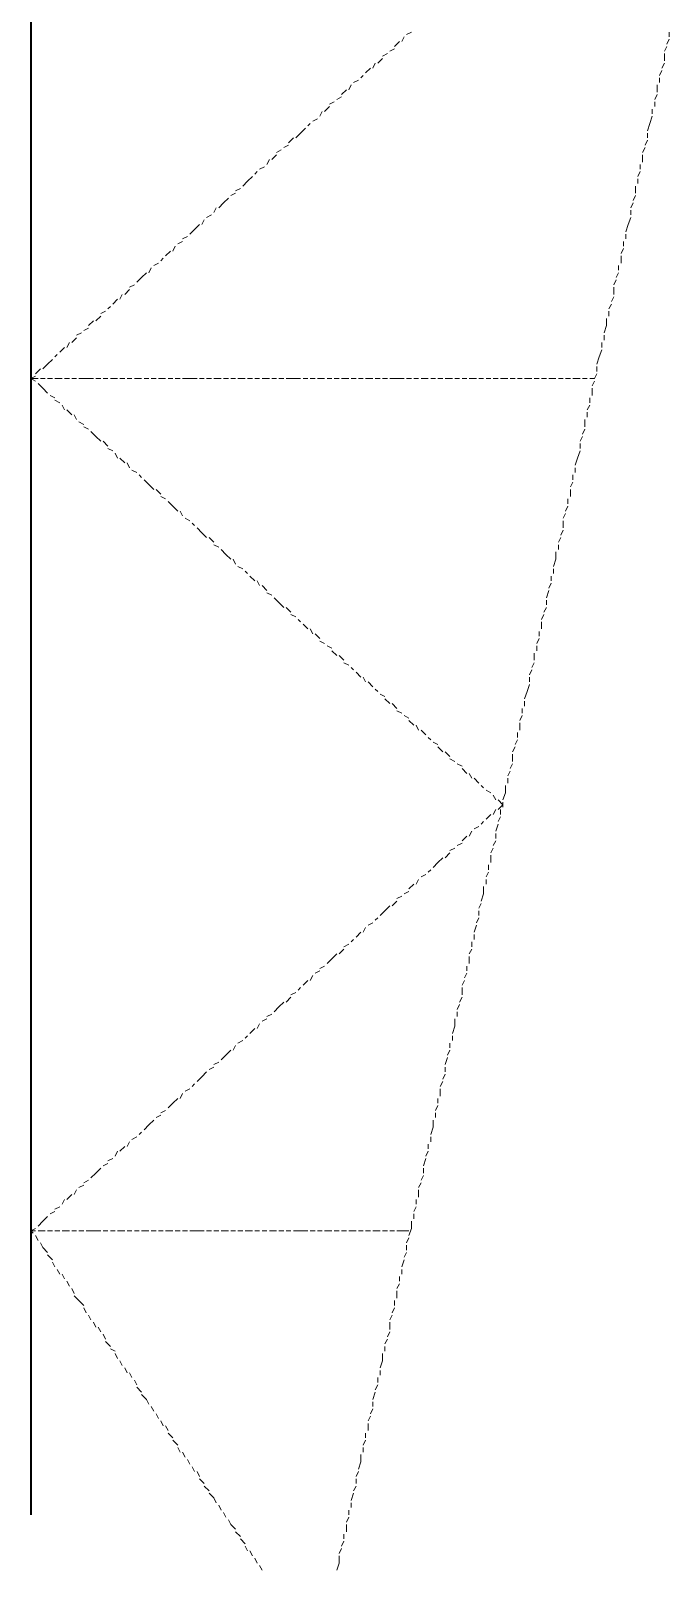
# Model space of a CAD drawing. Extents: x 8 to 21351, y 0 to 420.
# Drawn here: x 15721.99 to 15727.6, y 174.07 to 187.61 of the extents above; entities that cross this region are included whole.
import ezdxf

# ---------------------------------------------------------------- set-up
doc = ezdxf.new("R2010")
doc.units = 0

msp = doc.modelspace()

# ---------------------------------------------------------------- linework, layer by layer
at = {"color": 7, "lineweight": 40}
msp.add_line((15721.994, 262.065), (15721.994, 174.561), dxfattribs=at)
at = {"lineweight": 25}
for p, q in [((15721.994, 197.908), (15721.994, 177.906)), ((15721.994, 176.403), (15721.994, 175.408))]:
    msp.add_line(p, q, dxfattribs=at)
at = {"color": 7, "lineweight": 5}
for p, q in [((15721.994, 187.6), (15721.994, 187.537)), ((15721.994, 187.516), (15721.994, 187.473)), ((15725.19, 187.473), (15725.233, 187.516)), ((15725.254, 187.516), (15725.275, 187.558)), ((15725.296, 187.579), (15725.338, 187.6)), ((15727.603, 187.537), (15727.582, 187.494)), ((15727.603, 187.6), (15727.603, 187.558)), ((15721.994, 187.452), (15721.994, 187.41)), ((15721.994, 187.388), (15721.994, 187.325)), ((15725.042, 187.325), (15725.084, 187.367)), ((15725.084, 187.388), (15725.127, 187.41)), ((15725.148, 187.431), (15725.19, 187.452)), ((15727.582, 187.473), (15727.561, 187.431)), ((15727.561, 187.41), (15727.561, 187.346)), ((15721.994, 187.304), (15721.994, 187.262)), ((15721.994, 187.24), (15721.994, 187.198)), ((15724.894, 187.198), (15724.915, 187.219)), ((15724.936, 187.24), (15724.979, 187.283)), ((15725, 187.283), (15725.021, 187.325)), ((15727.54, 187.262), (15727.519, 187.219)), ((15727.561, 187.325), (15727.54, 187.283)), ((15721.994, 187.177), (15721.994, 187.113)), ((15721.994, 187.092), (15721.994, 187.05)), ((15724.725, 187.05), (15724.767, 187.092)), ((15724.788, 187.092), (15724.809, 187.135)), ((15724.83, 187.156), (15724.873, 187.177)), ((15727.497, 187.135), (15727.497, 187.071)), ((15727.519, 187.198), (15727.519, 187.156)), ((15721.994, 187.029), (15721.994, 186.986)), ((15721.994, 186.965), (15721.994, 186.902)), ((15724.576, 186.902), (15724.619, 186.944)), ((15724.619, 186.965), (15724.661, 186.986)), ((15724.682, 187.007), (15724.725, 187.029)), ((15727.497, 187.05), (15727.476, 187.007)), ((15727.476, 186.986), (15727.476, 186.944)), ((15721.994, 186.902), (15721.994, 186.838)), ((15721.994, 186.817), (15721.994, 186.775)), ((15724.471, 186.817), (15724.513, 186.838)), ((15724.534, 186.859), (15724.555, 186.902)), ((15727.455, 186.859), (15727.434, 186.796)), ((15727.455, 186.923), (15727.455, 186.881)), ((15721.994, 186.754), (15721.994, 186.711)), ((15721.994, 186.69), (15721.994, 186.626)), ((15724.259, 186.626), (15724.301, 186.669)), ((15724.322, 186.669), (15724.365, 186.711)), ((15724.365, 186.711), (15724.407, 186.754)), ((15724.428, 186.775), (15724.449, 186.796)), ((15727.434, 186.796), (15727.413, 186.732)), ((15727.413, 186.711), (15727.413, 186.669)), ((15721.994, 186.605), (15721.994, 186.563)), ((15721.994, 186.542), (15721.994, 186.5)), ((15724.153, 186.542), (15724.195, 186.563)), ((15724.217, 186.584), (15724.259, 186.605)), ((15727.392, 186.584), (15727.37, 186.542)), ((15727.413, 186.648), (15727.392, 186.605)), ((15721.994, 186.478), (15721.994, 186.415)), ((15721.994, 186.394), (15721.994, 186.351)), ((15724.005, 186.394), (15724.047, 186.415)), ((15724.068, 186.436), (15724.09, 186.478)), ((15724.111, 186.478), (15724.153, 186.521)), ((15727.349, 186.436), (15727.349, 186.394)), ((15727.37, 186.521), (15727.37, 186.457)), ((15721.994, 186.33), (15721.994, 186.288)), ((15721.994, 186.267), (15721.994, 186.203)), ((15723.857, 186.245), (15723.899, 186.288)), ((15723.899, 186.288), (15723.941, 186.33)), ((15723.963, 186.351), (15723.984, 186.373)), ((15727.349, 186.373), (15727.328, 186.33)), ((15727.328, 186.309), (15727.328, 186.267)), ((15721.994, 186.182), (15721.994, 186.14)), ((15723.687, 186.097), (15723.73, 186.14)), ((15723.751, 186.161), (15723.793, 186.182)), ((15723.793, 186.203), (15723.836, 186.224)), ((15727.307, 186.161), (15727.286, 186.119)), ((15727.307, 186.245), (15727.307, 186.182)), ((15721.994, 186.119), (15721.994, 186.076)), ((15721.994, 186.055), (15721.994, 185.992)), ((15721.994, 185.992), (15721.994, 185.928)), ((15723.539, 185.97), (15723.582, 185.992)), ((15723.603, 186.013), (15723.624, 186.055)), ((15723.645, 186.055), (15723.687, 186.097)), ((15727.286, 186.097), (15727.265, 186.055)), ((15727.265, 186.034), (15727.265, 185.992)), ((15721.994, 185.907), (15721.994, 185.864)), ((15723.391, 185.822), (15723.433, 185.864)), ((15723.433, 185.864), (15723.476, 185.907)), ((15723.497, 185.907), (15723.518, 185.949)), ((15727.243, 185.907), (15727.222, 185.843)), ((15727.265, 185.97), (15727.243, 185.907)), ((15721.994, 185.843), (15721.994, 185.801)), ((15721.994, 185.78), (15721.994, 185.716)), ((15723.243, 185.674), (15723.264, 185.716)), ((15723.285, 185.738), (15723.328, 185.759)), ((15723.328, 185.78), (15723.37, 185.801)), ((15727.201, 185.759), (15727.201, 185.716)), ((15727.222, 185.822), (15727.222, 185.78)), ((15721.994, 185.695), (15721.994, 185.653)), ((15721.994, 185.632), (15721.994, 185.589)), ((15723.137, 185.589), (15723.158, 185.611)), ((15723.179, 185.632), (15723.222, 185.674)), ((15727.201, 185.695), (15727.18, 185.653)), ((15727.18, 185.632), (15727.18, 185.568)), ((15721.994, 185.568), (15721.994, 185.505)), ((15721.994, 185.483), (15721.994, 185.441)), ((15722.968, 185.441), (15723.01, 185.483)), ((15723.031, 185.483), (15723.052, 185.526)), ((15723.074, 185.547), (15723.116, 185.568)), ((15727.159, 185.483), (15727.138, 185.441)), ((15727.159, 185.547), (15727.159, 185.505)), ((15721.994, 185.42), (15721.994, 185.378)), ((15721.994, 185.357), (15721.994, 185.293)), ((15722.82, 185.293), (15722.862, 185.335)), ((15722.862, 185.357), (15722.904, 185.378)), ((15722.925, 185.399), (15722.968, 185.441)), ((15727.138, 185.42), (15727.116, 185.378)), ((15727.116, 185.357), (15727.116, 185.293)), ((15721.994, 185.272), (15721.994, 185.23)), ((15721.994, 185.208), (15721.994, 185.166)), ((15722.671, 185.166), (15722.693, 185.187)), ((15722.714, 185.208), (15722.756, 185.251)), ((15722.777, 185.251), (15722.798, 185.293)), ((15727.095, 185.208), (15727.074, 185.166)), ((15727.116, 185.272), (15727.095, 185.23)), ((15721.994, 185.145), (15721.994, 185.081)), ((15721.994, 185.081), (15721.994, 185.018)), ((15722.502, 185.018), (15722.544, 185.06)), ((15722.566, 185.06), (15722.608, 185.102)), ((15722.608, 185.124), (15722.65, 185.145)), ((15727.053, 185.081), (15727.053, 185.018)), ((15727.074, 185.145), (15727.074, 185.102)), ((15721.994, 184.997), (15721.994, 184.954)), ((15721.994, 184.933), (15721.994, 184.891)), ((15722.354, 184.87), (15722.396, 184.912)), ((15722.396, 184.933), (15722.439, 184.954)), ((15722.46, 184.976), (15722.502, 184.997)), ((15727.053, 185.018), (15727.032, 184.954)), ((15727.032, 184.933), (15727.032, 184.891)), ((15721.994, 184.87), (15721.994, 184.806)), ((15721.994, 184.785), (15721.994, 184.743)), ((15722.248, 184.785), (15722.29, 184.827)), ((15722.312, 184.827), (15722.333, 184.87)), ((15727.011, 184.806), (15726.989, 184.743)), ((15727.011, 184.87), (15727.011, 184.827)), ((15721.994, 184.721), (15721.994, 184.679)), ((15721.994, 184.658), (15721.994, 184.595)), ((15722.036, 184.595), (15722.079, 184.637)), ((15722.1, 184.637), (15722.142, 184.679)), ((15722.142, 184.679), (15722.185, 184.721)), ((15722.206, 184.743), (15722.227, 184.764)), ((15726.989, 184.743), (15726.968, 184.679)), ((15726.968, 184.658), (15726.968, 184.616)), ((15721.994, 184.552), (15722.036, 184.573)), ((15721.994, 184.573), (15721.994, 184.531)), ((15721.994, 184.552), (15722.058, 184.552)), ((15722.036, 184.531), (15721.994, 184.552)), ((15721.994, 184.51), (15721.994, 184.468)), ((15722.1, 184.468), (15722.058, 184.51)), ((15722.079, 184.552), (15722.121, 184.552)), ((15722.142, 184.552), (15722.185, 184.552)), ((15722.206, 184.552), (15722.269, 184.552)), ((15722.29, 184.552), (15722.333, 184.552)), ((15722.354, 184.552), (15722.396, 184.552)), ((15722.417, 184.552), (15722.481, 184.552)), ((15722.481, 184.552), (15722.544, 184.552)), ((15722.566, 184.552), (15722.608, 184.552)), ((15722.629, 184.552), (15722.671, 184.552)), ((15722.693, 184.552), (15722.756, 184.552)), ((15722.777, 184.552), (15722.82, 184.552)), ((15722.841, 184.552), (15722.883, 184.552)), ((15722.904, 184.552), (15722.968, 184.552)), ((15722.989, 184.552), (15723.031, 184.552)), ((15723.052, 184.552), (15723.095, 184.552)), ((15723.116, 184.552), (15723.179, 184.552)), ((15723.201, 184.552), (15723.243, 184.552)), ((15723.264, 184.552), (15723.306, 184.552)), ((15723.328, 184.552), (15723.391, 184.552)), ((15723.391, 184.552), (15723.455, 184.552)), ((15723.476, 184.552), (15723.518, 184.552)), ((15723.539, 184.552), (15723.582, 184.552)), ((15723.603, 184.552), (15723.666, 184.552)), ((15723.687, 184.552), (15723.73, 184.552)), ((15723.751, 184.552), (15723.793, 184.552)), ((15723.814, 184.552), (15723.878, 184.552)), ((15723.899, 184.552), (15723.941, 184.552)), ((15723.963, 184.552), (15724.005, 184.552)), ((15724.026, 184.552), (15724.09, 184.552)), ((15724.111, 184.552), (15724.153, 184.552)), ((15724.174, 184.552), (15724.217, 184.552)), ((15724.238, 184.552), (15724.301, 184.552)), ((15724.301, 184.552), (15724.365, 184.552)), ((15724.386, 184.552), (15724.428, 184.552)), ((15724.449, 184.552), (15724.492, 184.552)), ((15724.513, 184.552), (15724.576, 184.552)), ((15724.598, 184.552), (15724.64, 184.552)), ((15724.661, 184.552), (15724.703, 184.552)), ((15724.725, 184.552), (15724.788, 184.552)), ((15724.809, 184.552), (15724.852, 184.552)), ((15724.873, 184.552), (15724.915, 184.552)), ((15724.936, 184.552), (15725, 184.552)), ((15725.021, 184.552), (15725.063, 184.552)), ((15725.084, 184.552), (15725.127, 184.552)), ((15725.148, 184.552), (15725.211, 184.552)), ((15725.211, 184.552), (15725.275, 184.552)), ((15725.296, 184.552), (15725.338, 184.552)), ((15725.36, 184.552), (15725.402, 184.552)), ((15725.423, 184.552), (15725.487, 184.552)), ((15725.508, 184.552), (15725.55, 184.552)), ((15725.571, 184.552), (15725.614, 184.552)), ((15725.635, 184.552), (15725.698, 184.552)), ((15725.719, 184.552), (15725.762, 184.552)), ((15725.783, 184.552), (15725.825, 184.552)), ((15725.846, 184.552), (15725.91, 184.552)), ((15725.931, 184.552), (15725.973, 184.552)), ((15725.995, 184.552), (15726.037, 184.552)), ((15726.058, 184.552), (15726.1, 184.552)), ((15726.122, 184.552), (15726.185, 184.552)), ((15726.206, 184.552), (15726.249, 184.552)), ((15726.27, 184.552), (15726.312, 184.552)), ((15726.333, 184.552), (15726.397, 184.552)), ((15726.418, 184.552), (15726.46, 184.552)), ((15726.481, 184.552), (15726.524, 184.552)), ((15726.545, 184.552), (15726.608, 184.552)), ((15726.63, 184.552), (15726.672, 184.552)), ((15726.693, 184.552), (15726.735, 184.552)), ((15726.757, 184.552), (15726.82, 184.552)), ((15726.841, 184.552), (15726.884, 184.552)), ((15726.905, 184.552), (15726.947, 184.552)), ((15726.947, 184.531), (15726.926, 184.489)), ((15726.968, 184.595), (15726.947, 184.552)), ((15721.994, 184.446), (15721.994, 184.383)), ((15721.994, 184.362), (15721.994, 184.319)), ((15722.142, 184.425), (15722.1, 184.468)), ((15722.206, 184.383), (15722.163, 184.404)), ((15722.248, 184.34), (15722.206, 184.362)), ((15726.905, 184.383), (15726.905, 184.34)), ((15726.926, 184.468), (15726.926, 184.404)), ((15721.994, 184.298), (15721.994, 184.256)), ((15721.994, 184.235), (15721.994, 184.171)), ((15722.29, 184.277), (15722.269, 184.319)), ((15722.354, 184.235), (15722.312, 184.277)), ((15722.396, 184.192), (15722.375, 184.235)), ((15726.905, 184.319), (15726.884, 184.277)), ((15726.884, 184.256), (15726.884, 184.214)), ((15721.994, 184.171), (15721.994, 184.108)), ((15722.46, 184.15), (15722.417, 184.171)), ((15722.502, 184.108), (15722.46, 184.129)), ((15726.862, 184.108), (15726.841, 184.065)), ((15726.862, 184.192), (15726.862, 184.129)), ((15721.994, 184.087), (15721.994, 184.044)), ((15721.994, 184.023), (15721.994, 183.981)), ((15721.994, 183.959), (15721.994, 183.896)), ((15722.566, 184.044), (15722.523, 184.087)), ((15722.608, 184.002), (15722.566, 184.044)), ((15722.671, 183.959), (15722.629, 184.002)), ((15726.841, 184.044), (15726.82, 184.002)), ((15726.82, 183.981), (15726.82, 183.938)), ((15721.994, 183.875), (15721.994, 183.833)), ((15722.714, 183.917), (15722.671, 183.938)), ((15722.756, 183.854), (15722.735, 183.896)), ((15722.82, 183.811), (15722.777, 183.854)), ((15726.799, 183.854), (15726.778, 183.79)), ((15726.82, 183.917), (15726.799, 183.854)), ((15721.994, 183.811), (15721.994, 183.769)), ((15721.994, 183.748), (15721.994, 183.684)), ((15722.862, 183.769), (15722.841, 183.811)), ((15722.925, 183.727), (15722.883, 183.748)), ((15722.968, 183.684), (15722.947, 183.706)), ((15726.757, 183.706), (15726.757, 183.663)), ((15726.778, 183.769), (15726.778, 183.727)), ((15721.994, 183.663), (15721.994, 183.621)), ((15721.994, 183.6), (15721.994, 183.557)), ((15723.031, 183.621), (15722.989, 183.663)), ((15723.074, 183.578), (15723.031, 183.621)), ((15723.137, 183.536), (15723.095, 183.578)), ((15726.757, 183.642), (15726.735, 183.6)), ((15726.735, 183.578), (15726.735, 183.515)), ((15721.994, 183.536), (15721.994, 183.473)), ((15721.994, 183.452), (15721.994, 183.409)), ((15723.179, 183.494), (15723.137, 183.515)), ((15723.243, 183.43), (15723.201, 183.473)), ((15723.285, 183.388), (15723.243, 183.43)), ((15726.714, 183.43), (15726.693, 183.388)), ((15726.714, 183.494), (15726.714, 183.452)), ((15721.994, 183.388), (15721.994, 183.346)), ((15721.994, 183.325), (15721.994, 183.261)), ((15723.328, 183.346), (15723.306, 183.388)), ((15723.391, 183.303), (15723.349, 183.325)), ((15723.433, 183.261), (15723.412, 183.282)), ((15726.693, 183.367), (15726.672, 183.325)), ((15726.672, 183.303), (15726.672, 183.24)), ((15721.994, 183.261), (15721.994, 183.197)), ((15721.994, 183.176), (15721.994, 183.134)), ((15723.497, 183.197), (15723.455, 183.24)), ((15723.539, 183.155), (15723.497, 183.197)), ((15723.603, 183.113), (15723.56, 183.155)), ((15726.651, 183.155), (15726.63, 183.113)), ((15726.672, 183.219), (15726.651, 183.176)), ((15721.994, 183.113), (15721.994, 183.071)), ((15721.994, 183.049), (15721.994, 182.986)), ((15723.645, 183.071), (15723.603, 183.092)), ((15723.709, 183.007), (15723.666, 183.049)), ((15726.608, 183.028), (15726.608, 182.965)), ((15726.63, 183.092), (15726.63, 183.049)), ((15721.994, 182.965), (15721.994, 182.922)), ((15721.994, 182.901), (15721.994, 182.859)), ((15723.751, 182.965), (15723.709, 183.007)), ((15723.793, 182.922), (15723.772, 182.965)), ((15723.857, 182.88), (15723.814, 182.901)), ((15726.608, 182.965), (15726.587, 182.901)), ((15726.587, 182.88), (15726.587, 182.838)), ((15721.994, 182.838), (15721.994, 182.774)), ((15721.994, 182.753), (15721.994, 182.711)), ((15723.899, 182.838), (15723.878, 182.859)), ((15723.963, 182.774), (15723.92, 182.816)), ((15724.005, 182.732), (15723.984, 182.774)), ((15726.566, 182.753), (15726.545, 182.711)), ((15726.566, 182.816), (15726.566, 182.774)), ((15721.994, 182.69), (15721.994, 182.647)), ((15721.994, 182.626), (15721.994, 182.562)), ((15724.068, 182.69), (15724.026, 182.732)), ((15724.111, 182.647), (15724.068, 182.668)), ((15724.174, 182.584), (15724.132, 182.626)), ((15726.545, 182.69), (15726.524, 182.626)), ((15726.524, 182.605), (15726.524, 182.562)), ((15721.994, 182.541), (15721.994, 182.499)), ((15721.994, 182.478), (15721.994, 182.435)), ((15724.217, 182.541), (15724.174, 182.584)), ((15724.28, 182.499), (15724.238, 182.541)), ((15724.322, 182.457), (15724.28, 182.478)), ((15726.503, 182.478), (15726.481, 182.435)), ((15726.524, 182.541), (15726.503, 182.499)), ((15721.994, 182.414), (15721.994, 182.372)), ((15721.994, 182.351), (15721.994, 182.287)), ((15724.365, 182.414), (15724.344, 182.435)), ((15724.428, 182.351), (15724.386, 182.393)), ((15724.471, 182.309), (15724.449, 182.351)), ((15726.481, 182.414), (15726.481, 182.351)), ((15721.994, 182.266), (15721.994, 182.224)), ((15721.994, 182.203), (15721.994, 182.16)), ((15724.534, 182.266), (15724.492, 182.309)), ((15724.576, 182.224), (15724.534, 182.245)), ((15724.64, 182.181), (15724.598, 182.203)), ((15726.46, 182.266), (15726.439, 182.224)), ((15726.439, 182.203), (15726.439, 182.16)), ((15726.46, 182.33), (15726.46, 182.287)), ((15721.994, 182.139), (15721.994, 182.076)), ((15724.682, 182.118), (15724.64, 182.16)), ((15724.746, 182.076), (15724.703, 182.118)), ((15726.418, 182.139), (15726.418, 182.076)), ((15721.994, 182.054), (15721.994, 182.012)), ((15721.994, 181.991), (15721.994, 181.949)), ((15721.994, 181.928), (15721.994, 181.864)), ((15724.788, 182.033), (15724.746, 182.054)), ((15724.83, 181.991), (15724.809, 182.012)), ((15724.894, 181.928), (15724.852, 181.97)), ((15724.936, 181.885), (15724.915, 181.928)), ((15726.397, 181.991), (15726.376, 181.949)), ((15726.376, 181.928), (15726.376, 181.885)), ((15726.418, 182.054), (15726.397, 182.012)), ((15721.994, 181.843), (15721.994, 181.8)), ((15725, 181.843), (15724.957, 181.885)), ((15725.042, 181.8), (15725.021, 181.822)), ((15726.354, 181.8), (15726.333, 181.737)), ((15726.376, 181.864), (15726.354, 181.8)), ((15721.994, 181.779), (15721.994, 181.737)), ((15721.994, 181.716), (15721.994, 181.652)), ((15725.106, 181.758), (15725.063, 181.779)), ((15725.148, 181.695), (15725.106, 181.737)), ((15725.211, 181.652), (15725.169, 181.695)), ((15726.333, 181.716), (15726.333, 181.673)), ((15721.994, 181.631), (15721.994, 181.589)), ((15721.994, 181.568), (15721.994, 181.525)), ((15725.254, 181.61), (15725.211, 181.631)), ((15725.317, 181.568), (15725.275, 181.589)), ((15725.36, 181.504), (15725.317, 181.547)), ((15726.312, 181.589), (15726.291, 181.547)), ((15726.291, 181.525), (15726.291, 181.462)), ((15726.312, 181.652), (15726.312, 181.61)), ((15721.994, 181.504), (15721.994, 181.462)), ((15721.994, 181.441), (15721.994, 181.377)), ((15725.402, 181.462), (15725.381, 181.504)), ((15725.465, 181.419), (15725.423, 181.462)), ((15725.508, 181.377), (15725.487, 181.398)), ((15726.27, 181.441), (15726.27, 181.398)), ((15721.994, 181.356), (15721.994, 181.314)), ((15721.994, 181.292), (15721.994, 181.25)), ((15725.571, 181.335), (15725.529, 181.356)), ((15725.614, 181.271), (15725.571, 181.314)), ((15725.677, 181.229), (15725.635, 181.271)), ((15726.249, 181.314), (15726.227, 181.271)), ((15726.227, 181.25), (15726.227, 181.187)), ((15726.27, 181.377), (15726.249, 181.335)), ((15721.994, 181.229), (15721.994, 181.166)), ((15721.994, 181.144), (15721.994, 181.102)), ((15725.719, 181.187), (15725.677, 181.208)), ((15725.783, 181.144), (15725.741, 181.166)), ((15725.825, 181.081), (15725.783, 181.123)), ((15726.227, 181.166), (15726.206, 181.123)), ((15721.994, 181.081), (15721.994, 181.038)), ((15721.994, 181.017), (15721.994, 180.954)), ((15725.868, 181.038), (15725.846, 181.081)), ((15725.931, 180.996), (15725.889, 181.038)), ((15726.206, 181.102), (15726.185, 181.06)), ((15726.185, 181.038), (15726.185, 180.996)), ((15721.994, 180.933), (15721.994, 180.89)), ((15721.994, 180.869), (15721.994, 180.827)), ((15725.973, 180.954), (15725.952, 180.975)), ((15726.037, 180.911), (15725.995, 180.933)), ((15726.079, 180.848), (15726.058, 180.89)), ((15726.143, 180.806), (15726.1, 180.848)), ((15726.164, 180.911), (15726.143, 180.848)), ((15726.164, 180.975), (15726.164, 180.911)), ((15721.994, 180.806), (15721.994, 180.742)), ((15721.994, 180.721), (15721.994, 180.679)), ((15725.995, 180.679), (15726.037, 180.721)), ((15726.058, 180.721), (15726.079, 180.763)), ((15726.1, 180.763), (15726.143, 180.806)), ((15726.122, 180.763), (15726.122, 180.721)), ((15726.143, 180.827), (15726.143, 180.785)), ((15721.994, 180.657), (15721.994, 180.615)), ((15721.994, 180.594), (15721.994, 180.552)), ((15725.846, 180.53), (15725.868, 180.573)), ((15725.889, 180.594), (15725.931, 180.615)), ((15725.952, 180.636), (15725.973, 180.657)), ((15726.1, 180.636), (15726.079, 180.573)), ((15726.122, 180.7), (15726.1, 180.657)), ((15721.994, 180.53), (15721.994, 180.467)), ((15721.994, 180.446), (15721.994, 180.404)), ((15725.741, 180.446), (15725.783, 180.467)), ((15725.783, 180.488), (15725.825, 180.53)), ((15726.079, 180.488), (15726.058, 180.446)), ((15726.079, 180.552), (15726.079, 180.509)), ((15721.994, 180.382), (15721.994, 180.34)), ((15721.994, 180.319), (15721.994, 180.255)), ((15725.571, 180.298), (15725.614, 180.34)), ((15725.635, 180.34), (15725.677, 180.382)), ((15725.677, 180.404), (15725.719, 180.425)), ((15726.058, 180.425), (15726.037, 180.382)), ((15726.037, 180.361), (15726.037, 180.298)), ((15721.994, 180.234), (15721.994, 180.192)), ((15721.994, 180.171), (15721.994, 180.128)), ((15725.423, 180.171), (15725.465, 180.192)), ((15725.487, 180.213), (15725.508, 180.234)), ((15725.529, 180.255), (15725.571, 180.298)), ((15726.016, 180.213), (15725.995, 180.171)), ((15726.016, 180.276), (15726.016, 180.234)), ((15721.994, 180.107), (15721.994, 180.044)), ((15725.275, 180.023), (15725.317, 180.044)), ((15725.317, 180.065), (15725.36, 180.107)), ((15725.381, 180.107), (15725.402, 180.149)), ((15725.973, 180.086), (15725.973, 180.023)), ((15725.995, 180.149), (15725.995, 180.107)), ((15721.994, 180.023), (15721.994, 179.98)), ((15721.994, 179.959), (15721.994, 179.917)), ((15721.994, 179.895), (15721.994, 179.832)), ((15725.106, 179.874), (15725.148, 179.917)), ((15725.169, 179.917), (15725.211, 179.959)), ((15725.211, 179.98), (15725.254, 180.001)), ((15725.952, 179.938), (15725.931, 179.895)), ((15725.973, 180.023), (15725.952, 179.959)), ((15721.994, 179.811), (15721.994, 179.768)), ((15724.957, 179.747), (15725, 179.768)), ((15725.021, 179.79), (15725.042, 179.811)), ((15725.063, 179.832), (15725.106, 179.874)), ((15725.931, 179.811), (15725.91, 179.768)), ((15725.931, 179.874), (15725.931, 179.832)), ((15721.994, 179.747), (15721.994, 179.705)), ((15721.994, 179.684), (15721.994, 179.642)), ((15724.852, 179.642), (15724.894, 179.684)), ((15724.915, 179.684), (15724.936, 179.726)), ((15725.91, 179.747), (15725.889, 179.684)), ((15725.889, 179.663), (15725.889, 179.62)), ((15721.994, 179.62), (15721.994, 179.557)), ((15721.994, 179.536), (15721.994, 179.493)), ((15724.64, 179.451), (15724.682, 179.493)), ((15724.703, 179.493), (15724.746, 179.536)), ((15724.746, 179.557), (15724.788, 179.578)), ((15724.809, 179.599), (15724.83, 179.62)), ((15725.868, 179.536), (15725.846, 179.493)), ((15725.868, 179.599), (15725.868, 179.557)), ((15721.994, 179.472), (15721.994, 179.43)), ((15721.994, 179.409), (15721.994, 179.345)), ((15724.534, 179.366), (15724.576, 179.387)), ((15724.598, 179.409), (15724.64, 179.451)), ((15725.825, 179.387), (15725.825, 179.345)), ((15725.846, 179.472), (15725.846, 179.409)), ((15721.994, 179.324), (15721.994, 179.282)), ((15721.994, 179.261), (15721.994, 179.218)), ((15724.386, 179.218), (15724.428, 179.261)), ((15724.449, 179.261), (15724.471, 179.303)), ((15724.492, 179.324), (15724.534, 179.345)), ((15725.804, 179.261), (15725.783, 179.218)), ((15725.825, 179.324), (15725.804, 179.282)), ((15721.994, 179.197), (15721.994, 179.133)), ((15721.994, 179.112), (15721.994, 179.07)), ((15724.238, 179.07), (15724.28, 179.112)), ((15724.28, 179.133), (15724.322, 179.155)), ((15724.344, 179.176), (15724.365, 179.197)), ((15725.783, 179.112), (15725.762, 179.07)), ((15725.783, 179.197), (15725.783, 179.133)), ((15721.994, 179.049), (15721.994, 179.006)), ((15721.994, 178.985), (15721.994, 178.922)), ((15724.068, 178.943), (15724.111, 178.964)), ((15724.132, 178.985), (15724.174, 179.028)), ((15724.174, 179.028), (15724.217, 179.07)), ((15725.762, 179.049), (15725.741, 179.006)), ((15725.741, 178.985), (15725.741, 178.943)), ((15721.994, 178.901), (15721.994, 178.858)), ((15721.994, 178.837), (15721.994, 178.795)), ((15723.92, 178.795), (15723.963, 178.837)), ((15723.984, 178.837), (15724.005, 178.88)), ((15724.026, 178.901), (15724.068, 178.922)), ((15725.719, 178.858), (15725.698, 178.795)), ((15725.719, 178.922), (15725.719, 178.858)), ((15721.994, 178.774), (15721.994, 178.731)), ((15721.994, 178.71), (15721.994, 178.647)), ((15723.772, 178.647), (15723.793, 178.689)), ((15723.814, 178.71), (15723.857, 178.731)), ((15723.878, 178.752), (15723.899, 178.774)), ((15725.677, 178.71), (15725.677, 178.668)), ((15725.698, 178.774), (15725.698, 178.731)), ((15721.994, 178.625), (15721.994, 178.583)), ((15721.994, 178.562), (15721.994, 178.52)), ((15723.666, 178.562), (15723.709, 178.604)), ((15723.709, 178.604), (15723.751, 178.647)), ((15725.656, 178.583), (15725.635, 178.52)), ((15725.677, 178.647), (15725.656, 178.604)), ((15721.994, 178.499), (15721.994, 178.435)), ((15721.994, 178.414), (15721.994, 178.371)), ((15723.455, 178.371), (15723.497, 178.414)), ((15723.497, 178.414), (15723.539, 178.456)), ((15723.56, 178.477), (15723.603, 178.499)), ((15723.603, 178.52), (15723.645, 178.541)), ((15725.635, 178.435), (15725.614, 178.393)), ((15725.635, 178.499), (15725.635, 178.456)), ((15721.994, 178.35), (15721.994, 178.308)), ((15721.994, 178.287), (15721.994, 178.223)), ((15723.349, 178.287), (15723.391, 178.308)), ((15723.412, 178.329), (15723.433, 178.35)), ((15725.614, 178.371), (15725.592, 178.329)), ((15725.592, 178.308), (15725.592, 178.244)), ((15721.994, 178.202), (15721.994, 178.16)), ((15721.994, 178.139), (15721.994, 178.096)), ((15723.201, 178.139), (15723.243, 178.181)), ((15723.243, 178.181), (15723.285, 178.223)), ((15723.306, 178.223), (15723.328, 178.266)), ((15725.571, 178.16), (15725.55, 178.118)), ((15725.571, 178.223), (15725.571, 178.181)), ((15721.994, 178.075), (15721.994, 178.012)), ((15723.031, 177.99), (15723.074, 178.033)), ((15723.095, 178.054), (15723.137, 178.075)), ((15723.137, 178.096), (15723.179, 178.118)), ((15725.529, 178.033), (15725.529, 177.969)), ((15725.55, 178.096), (15725.55, 178.054)), ((15721.994, 177.99), (15721.994, 177.948)), ((15721.994, 177.927), (15721.994, 177.885)), ((15722.883, 177.863), (15722.925, 177.885)), ((15722.947, 177.906), (15722.968, 177.927)), ((15722.989, 177.948), (15723.031, 177.99)), ((15725.529, 177.969), (15725.508, 177.906)), ((15725.508, 177.885), (15725.508, 177.842)), ((15721.994, 177.863), (15721.994, 177.821)), ((15721.994, 177.8), (15721.994, 177.737)), ((15722.735, 177.715), (15722.756, 177.758)), ((15722.777, 177.758), (15722.82, 177.8)), ((15722.841, 177.8), (15722.862, 177.842)), ((15725.487, 177.758), (15725.465, 177.715)), ((15725.487, 177.821), (15725.487, 177.779)), ((15721.994, 177.715), (15721.994, 177.673)), ((15721.994, 177.652), (15721.994, 177.609)), ((15722.566, 177.567), (15722.608, 177.609)), ((15722.629, 177.631), (15722.671, 177.652)), ((15722.671, 177.673), (15722.714, 177.694)), ((15725.465, 177.694), (15725.444, 177.631)), ((15725.444, 177.609), (15725.444, 177.567)), ((15721.994, 177.588), (15721.994, 177.525)), ((15721.994, 177.504), (15721.994, 177.461)), ((15722.417, 177.44), (15722.46, 177.461)), ((15722.46, 177.482), (15722.502, 177.504)), ((15722.523, 177.525), (15722.566, 177.567)), ((15725.423, 177.482), (15725.402, 177.44)), ((15725.444, 177.546), (15725.423, 177.504)), ((15721.994, 177.44), (15721.994, 177.398)), ((15721.994, 177.377), (15721.994, 177.313)), ((15722.269, 177.292), (15722.29, 177.334)), ((15722.312, 177.334), (15722.354, 177.377)), ((15722.375, 177.377), (15722.396, 177.419)), ((15725.381, 177.334), (15725.381, 177.292)), ((15725.402, 177.419), (15725.402, 177.356)), ((15721.994, 177.292), (15721.994, 177.25)), ((15721.994, 177.228), (15721.994, 177.186)), ((15722.163, 177.207), (15722.206, 177.228)), ((15722.206, 177.25), (15722.248, 177.271)), ((15725.381, 177.271), (15725.36, 177.228)), ((15725.36, 177.207), (15725.36, 177.165)), ((15721.994, 177.165), (15721.994, 177.101)), ((15721.994, 177.059), (15722.036, 177.08)), ((15721.994, 177.08), (15721.994, 177.059)), ((15722.015, 177.038), (15721.994, 177.059)), ((15721.994, 177.059), (15722.036, 177.059)), ((15722.058, 177.101), (15722.1, 177.144)), ((15722.058, 177.059), (15722.121, 177.059)), ((15722.1, 177.144), (15722.142, 177.186)), ((15722.142, 177.059), (15722.185, 177.059)), ((15722.206, 177.059), (15722.248, 177.059)), ((15722.269, 177.059), (15722.333, 177.059)), ((15722.354, 177.059), (15722.396, 177.059)), ((15722.417, 177.059), (15722.46, 177.059)), ((15722.481, 177.059), (15722.544, 177.059)), ((15722.544, 177.059), (15722.608, 177.059)), ((15722.629, 177.059), (15722.671, 177.059)), ((15722.693, 177.059), (15722.735, 177.059)), ((15722.756, 177.059), (15722.82, 177.059)), ((15722.841, 177.059), (15722.883, 177.059)), ((15722.904, 177.059), (15722.947, 177.059)), ((15722.968, 177.059), (15723.031, 177.059)), ((15723.052, 177.059), (15723.095, 177.059)), ((15723.116, 177.059), (15723.158, 177.059)), ((15723.179, 177.059), (15723.243, 177.059)), ((15723.264, 177.059), (15723.306, 177.059)), ((15723.328, 177.059), (15723.37, 177.059)), ((15723.391, 177.059), (15723.455, 177.059)), ((15723.455, 177.059), (15723.518, 177.059)), ((15723.539, 177.059), (15723.582, 177.059)), ((15723.603, 177.059), (15723.645, 177.059)), ((15723.666, 177.059), (15723.73, 177.059)), ((15723.751, 177.059), (15723.793, 177.059)), ((15723.814, 177.059), (15723.857, 177.059)), ((15723.878, 177.059), (15723.941, 177.059)), ((15723.963, 177.059), (15724.005, 177.059)), ((15724.026, 177.059), (15724.068, 177.059)), ((15724.09, 177.059), (15724.153, 177.059)), ((15724.174, 177.059), (15724.217, 177.059)), ((15724.238, 177.059), (15724.28, 177.059)), ((15724.301, 177.059), (15724.365, 177.059)), ((15724.365, 177.059), (15724.428, 177.059)), ((15724.449, 177.059), (15724.492, 177.059)), ((15724.513, 177.059), (15724.555, 177.059)), ((15724.576, 177.059), (15724.64, 177.059)), ((15724.661, 177.059), (15724.703, 177.059)), ((15724.725, 177.059), (15724.767, 177.059)), ((15724.788, 177.059), (15724.852, 177.059)), ((15724.873, 177.059), (15724.915, 177.059)), ((15724.936, 177.059), (15724.979, 177.059)), ((15725, 177.059), (15725.063, 177.059)), ((15725.084, 177.059), (15725.127, 177.059)), ((15725.148, 177.059), (15725.19, 177.059)), ((15725.211, 177.059), (15725.275, 177.059)), ((15725.275, 177.059), (15725.317, 177.059)), ((15725.338, 177.08), (15725.317, 177.017)), ((15725.338, 177.144), (15725.338, 177.08)), ((15722.058, 176.975), (15722.036, 177.017)), ((15722.1, 176.911), (15722.079, 176.953)), ((15725.317, 176.996), (15725.296, 176.953)), ((15725.296, 176.932), (15725.296, 176.89)), ((15722.142, 176.869), (15722.1, 176.911)), ((15722.185, 176.805), (15722.142, 176.847)), ((15722.206, 176.742), (15722.185, 176.784)), ((15725.275, 176.805), (15725.254, 176.742)), ((15725.296, 176.869), (15725.275, 176.826)), ((15722.248, 176.678), (15722.227, 176.72)), ((15722.29, 176.636), (15722.269, 176.678)), ((15725.233, 176.657), (15725.233, 176.615)), ((15725.254, 176.72), (15725.254, 176.678)), ((15722.333, 176.572), (15722.312, 176.615)), ((15722.375, 176.509), (15722.354, 176.551)), ((15725.233, 176.594), (15725.211, 176.551)), ((15725.211, 176.53), (15725.211, 176.466)), ((15722.417, 176.445), (15722.375, 176.488)), ((15722.46, 176.403), (15722.417, 176.445)), ((15722.481, 176.339), (15722.46, 176.382)), ((15725.19, 176.382), (15725.169, 176.339)), ((15725.19, 176.445), (15725.19, 176.403)), ((15722.523, 176.276), (15722.502, 176.318)), ((15722.566, 176.213), (15722.544, 176.255)), ((15725.169, 176.318), (15725.148, 176.276)), ((15725.148, 176.255), (15725.148, 176.191)), ((15722.608, 176.17), (15722.587, 176.213)), ((15722.65, 176.107), (15722.629, 176.149)), ((15725.127, 176.107), (15725.106, 176.064)), ((15725.148, 176.17), (15725.127, 176.128)), ((15722.693, 176.043), (15722.65, 176.085)), ((15722.735, 176.001), (15722.693, 176.022)), ((15722.756, 175.937), (15722.735, 175.98)), ((15725.084, 175.98), (15725.084, 175.916)), ((15725.106, 176.043), (15725.106, 176.001)), ((15722.798, 175.874), (15722.777, 175.916)), ((15722.841, 175.81), (15722.82, 175.853)), ((15725.084, 175.916), (15725.063, 175.853)), ((15722.883, 175.768), (15722.862, 175.81)), ((15722.925, 175.704), (15722.904, 175.747)), ((15725.042, 175.704), (15725.021, 175.662)), ((15725.042, 175.768), (15725.042, 175.726)), ((15725.063, 175.832), (15725.063, 175.789)), ((15722.968, 175.641), (15722.925, 175.683)), ((15723.01, 175.577), (15722.968, 175.62)), ((15723.031, 175.535), (15723.01, 175.577)), ((15725.021, 175.641), (15725, 175.577)), ((15723.074, 175.472), (15723.052, 175.514)), ((15723.116, 175.408), (15723.095, 175.451)), ((15724.979, 175.429), (15724.957, 175.387)), ((15725, 175.493), (15724.979, 175.451)), ((15725, 175.556), (15725, 175.514)), ((15723.158, 175.345), (15723.137, 175.387)), ((15723.201, 175.302), (15723.179, 175.345)), ((15724.957, 175.366), (15724.957, 175.302)), ((15723.243, 175.239), (15723.201, 175.281)), ((15723.285, 175.175), (15723.243, 175.218)), ((15724.936, 175.218), (15724.915, 175.175)), ((15724.936, 175.281), (15724.936, 175.239)), ((15723.306, 175.112), (15723.285, 175.154)), ((15723.349, 175.07), (15723.328, 175.112)), ((15723.391, 175.006), (15723.37, 175.048)), ((15724.894, 175.027), (15724.873, 174.964)), ((15724.894, 175.091), (15724.894, 175.027)), ((15724.915, 175.154), (15724.915, 175.112)), ((15723.433, 174.942), (15723.412, 174.985)), ((15723.476, 174.9), (15723.455, 174.942)), ((15724.873, 174.942), (15724.852, 174.9)), ((15723.518, 174.837), (15723.476, 174.879)), ((15723.56, 174.773), (15723.518, 174.815)), ((15723.603, 174.71), (15723.56, 174.752)), ((15724.83, 174.752), (15724.809, 174.689)), ((15724.852, 174.815), (15724.83, 174.773)), ((15724.852, 174.879), (15724.852, 174.837)), ((15723.624, 174.667), (15723.603, 174.71)), ((15723.666, 174.604), (15723.645, 174.646)), ((15724.809, 174.667), (15724.809, 174.625)), ((15723.709, 174.54), (15723.687, 174.583)), ((15723.751, 174.477), (15723.73, 174.519)), ((15724.788, 174.54), (15724.767, 174.498)), ((15724.788, 174.604), (15724.788, 174.561)), ((15723.793, 174.435), (15723.751, 174.477)), ((15723.836, 174.371), (15723.793, 174.413)), ((15723.878, 174.308), (15723.836, 174.35)), ((15724.746, 174.392), (15724.746, 174.35)), ((15724.767, 174.477), (15724.767, 174.413)), ((15723.899, 174.244), (15723.878, 174.286)), ((15723.941, 174.202), (15723.92, 174.244)), ((15724.725, 174.265), (15724.703, 174.223)), ((15724.746, 174.329), (15724.725, 174.286)), ((15723.984, 174.138), (15723.963, 174.18)), ((15724.026, 174.075), (15724.005, 174.117)), ((15724.703, 174.138), (15724.682, 174.075)), ((15724.703, 174.202), (15724.703, 174.138))]:
    msp.add_line(p, q, dxfattribs=at)

doc.saveas('drawing.dxf')
